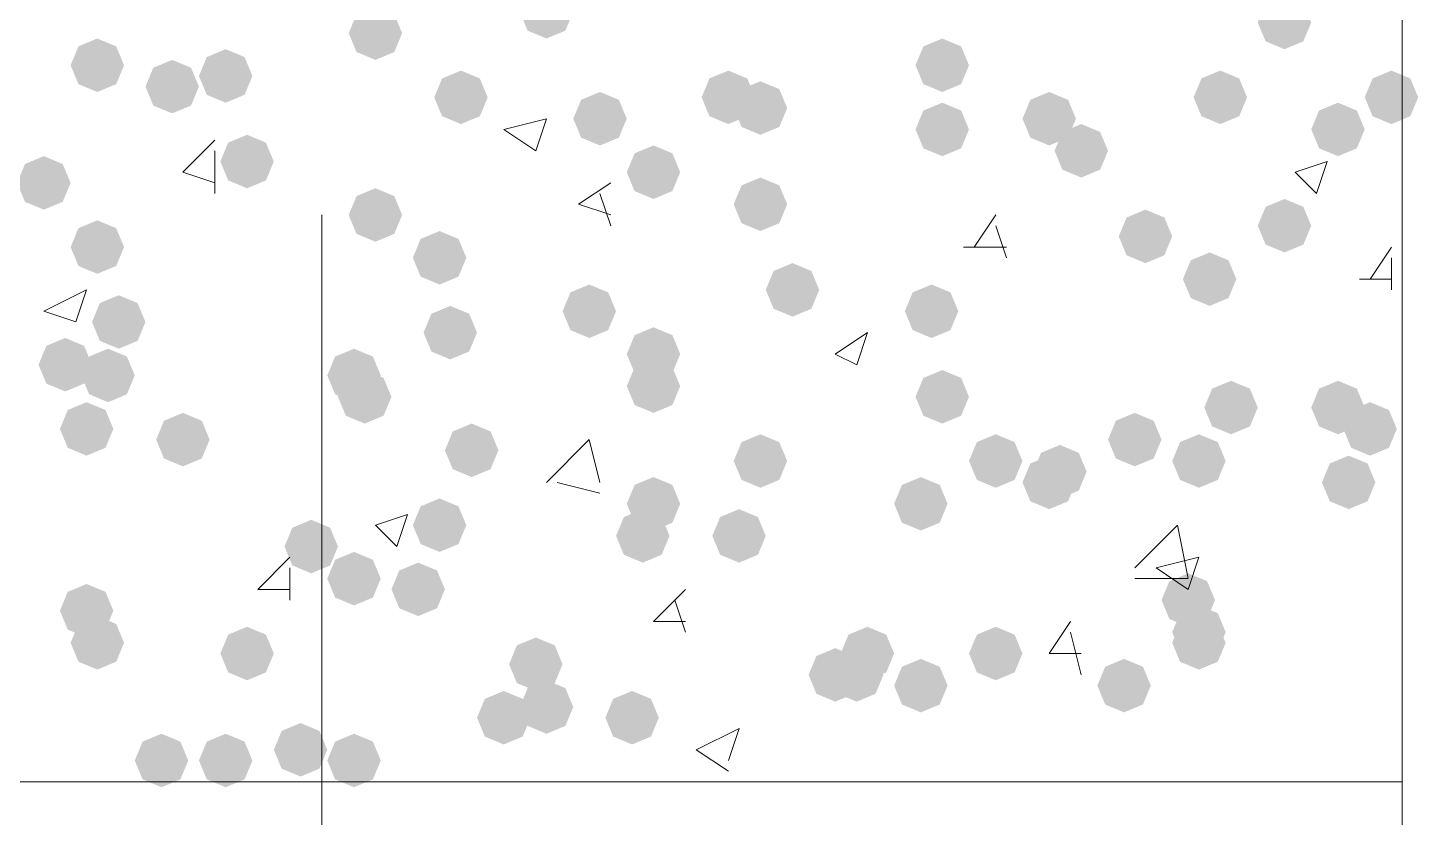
# Model space of a CAD drawing. Header units: millimetres. Extents: x 29 to 95071, y 20 to 67221.
# Drawn here: x 16269 to 16914, y 37341 to 37707 of the extents above; entities that cross this region are included whole.
import ezdxf

# ---------------------------------------------------------------- set-up
doc = ezdxf.new("R2010")
doc.units = ezdxf.units.MM

msp = doc.modelspace()

# ---------------------------------------------------------------- hatches: boundary and pattern name
h = msp.add_hatch(color=7)
h.dxf.hatch_style = 2
h.paths.add_polyline_path([(16509.6, 37701.87), (16500.85, 37705.51), (16497.21, 37714.26), (16500.85, 37723.01), (16509.6, 37726.65), (16518.35, 37723.01), (16521.99, 37714.26), (16518.35, 37705.51)])
h = msp.add_hatch(color=7)
h.dxf.hatch_style = 2
h.paths.add_polyline_path([(16851.6, 37696.92), (16842.85, 37700.56), (16839.21, 37709.31), (16842.85, 37718.06), (16851.6, 37721.7), (16860.35, 37718.06), (16863.99, 37709.31), (16860.35, 37700.56)])
h = msp.add_hatch(color=7)
h.dxf.hatch_style = 2
h.paths.add_polyline_path([(16430.3, 37691.96), (16421.55, 37695.6), (16417.91, 37704.35), (16421.55, 37713.1), (16430.3, 37716.74), (16439.05, 37713.1), (16442.69, 37704.35), (16439.05, 37695.6)])
h = msp.add_hatch(color=7)
h.dxf.hatch_style = 2
h.paths.add_polyline_path([(16301.43, 37677.09), (16292.68, 37680.73), (16289.04, 37689.48), (16292.68, 37698.23), (16301.43, 37701.87), (16310.18, 37698.23), (16313.82, 37689.48), (16310.18, 37680.73)])
h = msp.add_hatch(color=7)
h.dxf.hatch_style = 2
h.paths.add_polyline_path([(16692.99, 37677.09), (16684.24, 37680.73), (16680.6, 37689.48), (16684.24, 37698.23), (16692.99, 37701.87), (16701.75, 37698.23), (16705.39, 37689.48), (16701.75, 37680.73)])
h = msp.add_hatch(color=7)
h.dxf.hatch_style = 2
h.paths.add_polyline_path([(16360.91, 37672.13), (16352.15, 37675.77), (16348.51, 37684.52), (16352.15, 37693.28), (16360.91, 37696.92), (16369.66, 37693.28), (16373.3, 37684.52), (16369.66, 37675.77)])
h = msp.add_hatch(color=7)
h.dxf.hatch_style = 2
h.paths.add_polyline_path([(16336.12, 37667.18), (16327.37, 37670.82), (16323.73, 37679.57), (16327.37, 37688.32), (16336.12, 37691.96), (16344.87, 37688.32), (16348.51, 37679.57), (16344.87, 37670.82)])
h = msp.add_hatch(color=7)
h.dxf.hatch_style = 2
h.paths.add_polyline_path([(16469.95, 37662.22), (16461.2, 37665.86), (16457.56, 37674.61), (16461.2, 37683.36), (16469.95, 37687), (16478.7, 37683.36), (16482.34, 37674.61), (16478.7, 37665.86)])
h = msp.add_hatch(color=7)
h.dxf.hatch_style = 2
h.paths.add_polyline_path([(16593.86, 37662.22), (16585.11, 37665.86), (16581.47, 37674.61), (16585.11, 37683.36), (16593.86, 37687), (16602.61, 37683.36), (16606.25, 37674.61), (16602.61, 37665.86)])
h = msp.add_hatch(color=7)
h.dxf.hatch_style = 2
h.paths.add_polyline_path([(16608.73, 37657.26), (16599.98, 37660.9), (16596.34, 37669.65), (16599.98, 37678.41), (16608.73, 37682.05), (16617.48, 37678.41), (16621.12, 37669.65), (16617.48, 37660.9)])
h = msp.add_hatch(color=7)
h.dxf.hatch_style = 2
h.paths.add_polyline_path([(16821.86, 37662.22), (16813.11, 37665.86), (16809.47, 37674.61), (16813.11, 37683.36), (16821.86, 37687), (16830.62, 37683.36), (16834.26, 37674.61), (16830.62, 37665.86)])
h = msp.add_hatch(color=7)
h.dxf.hatch_style = 2
h.paths.add_polyline_path([(16901.17, 37662.22), (16892.42, 37665.86), (16888.78, 37674.61), (16892.42, 37683.36), (16901.17, 37687), (16909.92, 37683.36), (16913.56, 37674.61), (16909.92, 37665.86)])
h = msp.add_hatch(color=7)
h.dxf.hatch_style = 2
h.paths.add_polyline_path([(16534.38, 37652.31), (16525.63, 37655.95), (16521.99, 37664.7), (16525.63, 37673.45), (16534.38, 37677.09), (16543.14, 37673.45), (16546.78, 37664.7), (16543.14, 37655.95)])
h = msp.add_hatch(color=7)
h.dxf.hatch_style = 2
h.paths.add_polyline_path([(16742.56, 37652.31), (16733.81, 37655.95), (16730.17, 37664.7), (16733.81, 37673.45), (16742.56, 37677.09), (16751.31, 37673.45), (16754.95, 37664.7), (16751.31, 37655.95)])
h = msp.add_hatch(color=7)
h.dxf.hatch_style = 2
h.paths.add_polyline_path([(16692.99, 37647.35), (16684.24, 37650.99), (16680.6, 37659.74), (16684.24, 37668.49), (16692.99, 37672.13), (16701.75, 37668.49), (16705.39, 37659.74), (16701.75, 37650.99)])
h = msp.add_hatch(color=7)
h.dxf.hatch_style = 2
h.paths.add_polyline_path([(16876.39, 37647.35), (16867.63, 37650.99), (16863.99, 37659.74), (16867.63, 37668.49), (16876.39, 37672.13), (16885.14, 37668.49), (16888.78, 37659.74), (16885.14, 37650.99)])
h = msp.add_hatch(color=7)
h.dxf.hatch_style = 2
h.paths.add_polyline_path([(16370.82, 37632.48), (16362.07, 37636.12), (16358.43, 37644.87), (16362.07, 37653.62), (16370.82, 37657.26), (16379.57, 37653.62), (16383.21, 37644.87), (16379.57, 37636.12)])
h = msp.add_hatch(color=7)
h.dxf.hatch_style = 2
h.paths.add_polyline_path([(16757.43, 37637.44), (16748.68, 37641.08), (16745.04, 37649.83), (16748.68, 37658.58), (16757.43, 37662.22), (16766.18, 37658.58), (16769.82, 37649.83), (16766.18, 37641.08)])
h = msp.add_hatch(color=7)
h.dxf.hatch_style = 2
h.paths.add_polyline_path([(16559.17, 37627.52), (16550.42, 37631.16), (16546.78, 37639.91), (16550.42, 37648.67), (16559.17, 37652.31), (16567.92, 37648.67), (16571.56, 37639.91), (16567.92, 37631.16)])
h = msp.add_hatch(color=7)
h.dxf.hatch_style = 2
h.paths.add_polyline_path([(16276.64, 37622.57), (16267.89, 37626.21), (16264.25, 37634.96), (16267.89, 37643.71), (16276.64, 37647.35), (16285.4, 37643.71), (16289.04, 37634.96), (16285.4, 37626.21)])
h = msp.add_hatch(color=7)
h.dxf.hatch_style = 2
h.paths.add_polyline_path([(16608.73, 37612.65), (16599.98, 37616.29), (16596.34, 37625.05), (16599.98, 37633.8), (16608.73, 37637.44), (16617.48, 37633.8), (16621.12, 37625.05), (16617.48, 37616.29)])
h = msp.add_hatch(color=7)
h.dxf.hatch_style = 2
h.paths.add_polyline_path([(16430.3, 37607.7), (16421.55, 37611.34), (16417.91, 37620.09), (16421.55, 37628.84), (16430.3, 37632.48), (16439.05, 37628.84), (16442.69, 37620.09), (16439.05, 37611.34)])
h = msp.add_hatch(color=7)
h.dxf.hatch_style = 2
h.paths.add_polyline_path([(16851.6, 37602.74), (16842.85, 37606.38), (16839.21, 37615.13), (16842.85, 37623.88), (16851.6, 37627.52), (16860.35, 37623.88), (16863.99, 37615.13), (16860.35, 37606.38)])
h = msp.add_hatch(color=7)
h.dxf.hatch_style = 2
h.paths.add_polyline_path([(16301.43, 37592.83), (16292.68, 37596.47), (16289.04, 37605.22), (16292.68, 37613.97), (16301.43, 37617.61), (16310.18, 37613.97), (16313.82, 37605.22), (16310.18, 37596.47)])
h = msp.add_hatch(color=7)
h.dxf.hatch_style = 2
h.paths.add_polyline_path([(16787.17, 37597.78), (16778.42, 37601.42), (16774.78, 37610.18), (16778.42, 37618.93), (16787.17, 37622.57), (16795.92, 37618.93), (16799.56, 37610.18), (16795.92, 37601.42)])
h = msp.add_hatch(color=7)
h.dxf.hatch_style = 2
h.paths.add_polyline_path([(16460.04, 37587.87), (16451.28, 37591.51), (16447.64, 37600.26), (16451.28, 37609.01), (16460.04, 37612.65), (16468.79, 37609.01), (16472.43, 37600.26), (16468.79, 37591.51)])
h = msp.add_hatch(color=7)
h.dxf.hatch_style = 2
h.paths.add_polyline_path([(16816.91, 37577.96), (16808.16, 37581.6), (16804.52, 37590.35), (16808.16, 37599.1), (16816.91, 37602.74), (16825.66, 37599.1), (16829.3, 37590.35), (16825.66, 37581.6)])
h = msp.add_hatch(color=7)
h.dxf.hatch_style = 2
h.paths.add_polyline_path([(16623.6, 37573), (16614.85, 37576.64), (16611.21, 37585.39), (16614.85, 37594.14), (16623.6, 37597.78), (16632.35, 37594.14), (16635.99, 37585.39), (16632.35, 37576.64)])
h = msp.add_hatch(color=7)
h.dxf.hatch_style = 2
h.paths.add_polyline_path([(16529.43, 37563.09), (16520.68, 37566.73), (16517.04, 37575.48), (16520.68, 37584.23), (16529.43, 37587.87), (16538.18, 37584.23), (16541.82, 37575.48), (16538.18, 37566.73)])
h = msp.add_hatch(color=7)
h.dxf.hatch_style = 2
h.paths.add_polyline_path([(16688.04, 37563.09), (16679.29, 37566.73), (16675.65, 37575.48), (16679.29, 37584.23), (16688.04, 37587.87), (16696.79, 37584.23), (16700.43, 37575.48), (16696.79, 37566.73)])
h = msp.add_hatch(color=7)
h.dxf.hatch_style = 2
h.paths.add_polyline_path([(16311.34, 37558.13), (16302.59, 37561.77), (16298.95, 37570.52), (16302.59, 37579.27), (16311.34, 37582.91), (16320.09, 37579.27), (16323.73, 37570.52), (16320.09, 37561.77)])
h = msp.add_hatch(color=7)
h.dxf.hatch_style = 2
h.paths.add_polyline_path([(16464.99, 37553.18), (16456.24, 37556.82), (16452.6, 37565.57), (16456.24, 37574.32), (16464.99, 37577.96), (16473.74, 37574.32), (16477.38, 37565.57), (16473.74, 37556.82)])
h = msp.add_hatch(color=7)
h.dxf.hatch_style = 2
h.paths.add_polyline_path([(16559.17, 37543.26), (16550.42, 37546.9), (16546.78, 37555.65), (16550.42, 37564.4), (16559.17, 37568.04), (16567.92, 37564.4), (16571.56, 37555.65), (16567.92, 37546.9)])
h = msp.add_hatch(color=7)
h.dxf.hatch_style = 2
h.paths.add_polyline_path([(16286.56, 37538.31), (16277.81, 37541.95), (16274.17, 37550.7), (16277.81, 37559.45), (16286.56, 37563.09), (16295.31, 37559.45), (16298.95, 37550.7), (16295.31, 37541.95)])
h = msp.add_hatch(color=7)
h.dxf.hatch_style = 2
h.paths.add_polyline_path([(16306.38, 37533.35), (16297.63, 37536.99), (16293.99, 37545.74), (16297.63, 37554.49), (16306.38, 37558.13), (16315.13, 37554.49), (16318.77, 37545.74), (16315.13, 37536.99)])
h = msp.add_hatch(color=7)
h.dxf.hatch_style = 2
h.paths.add_polyline_path([(16420.38, 37533.35), (16411.63, 37536.99), (16407.99, 37545.74), (16411.63, 37554.49), (16420.38, 37558.13), (16429.14, 37554.49), (16432.78, 37545.74), (16429.14, 37536.99)])
h = msp.add_hatch(color=7)
h.dxf.hatch_style = 2
h.paths.add_polyline_path([(16559.17, 37528.39), (16550.42, 37532.03), (16546.78, 37540.78), (16550.42, 37549.54), (16559.17, 37553.18), (16567.92, 37549.54), (16571.56, 37540.78), (16567.92, 37532.03)])
h = msp.add_hatch(color=7)
h.dxf.hatch_style = 2
h.paths.add_polyline_path([(16425.34, 37523.44), (16416.59, 37527.08), (16412.95, 37535.83), (16416.59, 37544.58), (16425.34, 37548.22), (16434.09, 37544.58), (16437.73, 37535.83), (16434.09, 37527.08)])
h = msp.add_hatch(color=7)
h.dxf.hatch_style = 2
h.paths.add_polyline_path([(16692.99, 37523.44), (16684.24, 37527.08), (16680.6, 37535.83), (16684.24, 37544.58), (16692.99, 37548.22), (16701.75, 37544.58), (16705.39, 37535.83), (16701.75, 37527.08)])
h = msp.add_hatch(color=7)
h.dxf.hatch_style = 2
h.paths.add_polyline_path([(16826.82, 37518.48), (16818.07, 37522.12), (16814.43, 37530.87), (16818.07, 37539.62), (16826.82, 37543.26), (16835.57, 37539.62), (16839.21, 37530.87), (16835.57, 37522.12)])
h = msp.add_hatch(color=7)
h.dxf.hatch_style = 2
h.paths.add_polyline_path([(16876.39, 37518.48), (16867.63, 37522.12), (16863.99, 37530.87), (16867.63, 37539.62), (16876.39, 37543.26), (16885.14, 37539.62), (16888.78, 37530.87), (16885.14, 37522.12)])
h = msp.add_hatch(color=7)
h.dxf.hatch_style = 2
h.paths.add_polyline_path([(16296.47, 37508.57), (16287.72, 37512.21), (16284.08, 37520.96), (16287.72, 37529.71), (16296.47, 37533.35), (16305.22, 37529.71), (16308.86, 37520.96), (16305.22, 37512.21)])
h = msp.add_hatch(color=7)
h.dxf.hatch_style = 2
h.paths.add_polyline_path([(16341.08, 37503.61), (16332.33, 37507.25), (16328.69, 37516), (16332.33, 37524.75), (16341.08, 37528.39), (16349.83, 37524.75), (16353.47, 37516), (16349.83, 37507.25)])
h = msp.add_hatch(color=7)
h.dxf.hatch_style = 2
h.paths.add_polyline_path([(16782.21, 37503.61), (16773.46, 37507.25), (16769.82, 37516), (16773.46, 37524.75), (16782.21, 37528.39), (16790.96, 37524.75), (16794.6, 37516), (16790.96, 37507.25)])
h = msp.add_hatch(color=7)
h.dxf.hatch_style = 2
h.paths.add_polyline_path([(16891.26, 37508.57), (16882.5, 37512.21), (16878.86, 37520.96), (16882.5, 37529.71), (16891.26, 37533.35), (16900.01, 37529.71), (16903.65, 37520.96), (16900.01, 37512.21)])
h = msp.add_hatch(color=7)
h.dxf.hatch_style = 2
h.paths.add_polyline_path([(16474.91, 37498.65), (16466.15, 37502.29), (16462.51, 37511.04), (16466.15, 37519.8), (16474.91, 37523.44), (16483.66, 37519.8), (16487.3, 37511.04), (16483.66, 37502.29)])
h = msp.add_hatch(color=7)
h.dxf.hatch_style = 2
h.paths.add_polyline_path([(16608.73, 37493.7), (16599.98, 37497.34), (16596.34, 37506.09), (16599.98, 37514.84), (16608.73, 37518.48), (16617.48, 37514.84), (16621.12, 37506.09), (16617.48, 37497.34)])
h = msp.add_hatch(color=7)
h.dxf.hatch_style = 2
h.paths.add_polyline_path([(16717.78, 37493.7), (16709.03, 37497.34), (16705.39, 37506.09), (16709.03, 37514.84), (16717.78, 37518.48), (16726.53, 37514.84), (16730.17, 37506.09), (16726.53, 37497.34)])
h = msp.add_hatch(color=7)
h.dxf.hatch_style = 2
h.paths.add_polyline_path([(16811.95, 37493.7), (16803.2, 37497.34), (16799.56, 37506.09), (16803.2, 37514.84), (16811.95, 37518.48), (16820.7, 37514.84), (16824.34, 37506.09), (16820.7, 37497.34)])
h = msp.add_hatch(color=7)
h.dxf.hatch_style = 2
h.paths.add_polyline_path([(16742.56, 37483.78), (16733.81, 37487.42), (16730.17, 37496.18), (16733.81, 37504.93), (16742.56, 37508.57), (16751.31, 37504.93), (16754.95, 37496.18), (16751.31, 37487.42)])
h = msp.add_hatch(color=7)
h.dxf.hatch_style = 2
h.paths.add_polyline_path([(16747.52, 37488.74), (16738.76, 37492.38), (16735.12, 37501.13), (16738.76, 37509.88), (16747.52, 37513.52), (16756.27, 37509.88), (16759.91, 37501.13), (16756.27, 37492.38)])
h = msp.add_hatch(color=7)
h.dxf.hatch_style = 2
h.paths.add_polyline_path([(16881.34, 37483.78), (16872.59, 37487.42), (16868.95, 37496.18), (16872.59, 37504.93), (16881.34, 37508.57), (16890.09, 37504.93), (16893.73, 37496.18), (16890.09, 37487.42)])
h = msp.add_hatch(color=7)
h.dxf.hatch_style = 2
h.paths.add_polyline_path([(16559.17, 37473.87), (16550.42, 37477.51), (16546.78, 37486.26), (16550.42, 37495.01), (16559.17, 37498.65), (16567.92, 37495.01), (16571.56, 37486.26), (16567.92, 37477.51)])
h = msp.add_hatch(color=7)
h.dxf.hatch_style = 2
h.paths.add_polyline_path([(16683.08, 37473.87), (16674.33, 37477.51), (16670.69, 37486.26), (16674.33, 37495.01), (16683.08, 37498.65), (16691.83, 37495.01), (16695.47, 37486.26), (16691.83, 37477.51)])
h = msp.add_hatch(color=7)
h.dxf.hatch_style = 2
h.paths.add_polyline_path([(16460.04, 37463.96), (16451.28, 37467.6), (16447.64, 37476.35), (16451.28, 37485.1), (16460.04, 37488.74), (16468.79, 37485.1), (16472.43, 37476.35), (16468.79, 37467.6)])
h = msp.add_hatch(color=7)
h.dxf.hatch_style = 2
h.paths.add_polyline_path([(16554.21, 37459), (16545.46, 37462.64), (16541.82, 37471.39), (16545.46, 37480.14), (16554.21, 37483.78), (16562.96, 37480.14), (16566.6, 37471.39), (16562.96, 37462.64)])
h = msp.add_hatch(color=7)
h.dxf.hatch_style = 2
h.paths.add_polyline_path([(16598.82, 37459), (16590.07, 37462.64), (16586.43, 37471.39), (16590.07, 37480.14), (16598.82, 37483.78), (16607.57, 37480.14), (16611.21, 37471.39), (16607.57, 37462.64)])
h = msp.add_hatch(color=7)
h.dxf.hatch_style = 2
h.paths.add_polyline_path([(16400.56, 37454.04), (16391.81, 37457.68), (16388.17, 37466.44), (16391.81, 37475.19), (16400.56, 37478.83), (16409.31, 37475.19), (16412.95, 37466.44), (16409.31, 37457.68)])
h = msp.add_hatch(color=7)
h.dxf.hatch_style = 2
h.paths.add_polyline_path([(16420.38, 37439.17), (16411.63, 37442.81), (16407.99, 37451.57), (16411.63, 37460.32), (16420.38, 37463.96), (16429.14, 37460.32), (16432.78, 37451.57), (16429.14, 37442.81)])
h = msp.add_hatch(color=7)
h.dxf.hatch_style = 2
h.paths.add_polyline_path([(16450.12, 37434.22), (16441.37, 37437.86), (16437.73, 37446.61), (16441.37, 37455.36), (16450.12, 37459), (16458.87, 37455.36), (16462.51, 37446.61), (16458.87, 37437.86)])
h = msp.add_hatch(color=7)
h.dxf.hatch_style = 2
h.paths.add_polyline_path([(16806.99, 37429.26), (16798.24, 37432.9), (16794.6, 37441.65), (16798.24, 37450.4), (16806.99, 37454.04), (16815.75, 37450.4), (16819.39, 37441.65), (16815.75, 37432.9)])
h = msp.add_hatch(color=7)
h.dxf.hatch_style = 2
h.paths.add_polyline_path([(16296.47, 37424.31), (16287.72, 37427.95), (16284.08, 37436.7), (16287.72, 37445.45), (16296.47, 37449.09), (16305.22, 37445.45), (16308.86, 37436.7), (16305.22, 37427.95)])
h = msp.add_hatch(color=7)
h.dxf.hatch_style = 2
h.paths.add_polyline_path([(16811.95, 37414.39), (16803.2, 37418.03), (16799.56, 37426.78), (16803.2, 37435.53), (16811.95, 37439.17), (16820.7, 37435.53), (16824.34, 37426.78), (16820.7, 37418.03)])
h = msp.add_hatch(color=7)
h.dxf.hatch_style = 2
h.paths.add_polyline_path([(16301.43, 37409.44), (16292.68, 37413.08), (16289.04, 37421.83), (16292.68, 37430.58), (16301.43, 37434.22), (16310.18, 37430.58), (16313.82, 37421.83), (16310.18, 37413.08)])
h = msp.add_hatch(color=7)
h.dxf.hatch_style = 2
h.paths.add_polyline_path([(16811.95, 37409.44), (16803.2, 37413.08), (16799.56, 37421.83), (16803.2, 37430.58), (16811.95, 37434.22), (16820.7, 37430.58), (16824.34, 37421.83), (16820.7, 37413.08)])
h = msp.add_hatch(color=7)
h.dxf.hatch_style = 2
h.paths.add_polyline_path([(16370.82, 37404.48), (16362.07, 37408.12), (16358.43, 37416.87), (16362.07, 37425.62), (16370.82, 37429.26), (16379.57, 37425.62), (16383.21, 37416.87), (16379.57, 37408.12)])
h = msp.add_hatch(color=7)
h.dxf.hatch_style = 2
h.paths.add_polyline_path([(16504.65, 37399.52), (16495.89, 37403.16), (16492.25, 37411.91), (16495.89, 37420.67), (16504.65, 37424.31), (16513.4, 37420.67), (16517.04, 37411.91), (16513.4, 37403.16)])
h = msp.add_hatch(color=7)
h.dxf.hatch_style = 2
h.paths.add_polyline_path([(16658.3, 37404.48), (16649.55, 37408.12), (16645.91, 37416.87), (16649.55, 37425.62), (16658.3, 37429.26), (16667.05, 37425.62), (16670.69, 37416.87), (16667.05, 37408.12)])
h = msp.add_hatch(color=7)
h.dxf.hatch_style = 2
h.paths.add_polyline_path([(16717.78, 37404.48), (16709.03, 37408.12), (16705.39, 37416.87), (16709.03, 37425.62), (16717.78, 37429.26), (16726.53, 37425.62), (16730.17, 37416.87), (16726.53, 37408.12)])
h = msp.add_hatch(color=7)
h.dxf.hatch_style = 2
h.paths.add_polyline_path([(16643.43, 37394.57), (16634.68, 37398.21), (16631.04, 37406.96), (16634.68, 37415.71), (16643.43, 37419.35), (16652.18, 37415.71), (16655.82, 37406.96), (16652.18, 37398.21)])
h = msp.add_hatch(color=7)
h.dxf.hatch_style = 2
h.paths.add_polyline_path([(16653.34, 37394.57), (16644.59, 37398.21), (16640.95, 37406.96), (16644.59, 37415.71), (16653.34, 37419.35), (16662.09, 37415.71), (16665.73, 37406.96), (16662.09, 37398.21)])
h = msp.add_hatch(color=7)
h.dxf.hatch_style = 2
h.paths.add_polyline_path([(16683.08, 37389.61), (16674.33, 37393.25), (16670.69, 37402), (16674.33, 37410.75), (16683.08, 37414.39), (16691.83, 37410.75), (16695.47, 37402), (16691.83, 37393.25)])
h = msp.add_hatch(color=7)
h.dxf.hatch_style = 2
h.paths.add_polyline_path([(16777.25, 37389.61), (16768.5, 37393.25), (16764.86, 37402), (16768.5, 37410.75), (16777.25, 37414.39), (16786.01, 37410.75), (16789.65, 37402), (16786.01, 37393.25)])
h = msp.add_hatch(color=7)
h.dxf.hatch_style = 2
h.paths.add_polyline_path([(16489.78, 37374.74), (16481.02, 37378.38), (16477.38, 37387.13), (16481.02, 37395.88), (16489.78, 37399.52), (16498.53, 37395.88), (16502.17, 37387.13), (16498.53, 37378.38)])
h = msp.add_hatch(color=7)
h.dxf.hatch_style = 2
h.paths.add_polyline_path([(16509.6, 37379.7), (16500.85, 37383.34), (16497.21, 37392.09), (16500.85, 37400.84), (16509.6, 37404.48), (16518.35, 37400.84), (16521.99, 37392.09), (16518.35, 37383.34)])
h = msp.add_hatch(color=7)
h.dxf.hatch_style = 2
h.paths.add_polyline_path([(16549.25, 37374.74), (16540.5, 37378.38), (16536.86, 37387.13), (16540.5, 37395.88), (16549.25, 37399.52), (16558.01, 37395.88), (16561.65, 37387.13), (16558.01, 37378.38)])
h = msp.add_hatch(color=7)
h.dxf.hatch_style = 2
h.paths.add_polyline_path([(16331.17, 37354.91), (16322.41, 37358.55), (16318.77, 37367.3), (16322.41, 37376.06), (16331.17, 37379.7), (16339.92, 37376.06), (16343.56, 37367.3), (16339.92, 37358.55)])
h = msp.add_hatch(color=7)
h.dxf.hatch_style = 2
h.paths.add_polyline_path([(16360.91, 37354.91), (16352.15, 37358.55), (16348.51, 37367.3), (16352.15, 37376.06), (16360.91, 37379.7), (16369.66, 37376.06), (16373.3, 37367.3), (16369.66, 37358.55)])
h = msp.add_hatch(color=7)
h.dxf.hatch_style = 2
h.paths.add_polyline_path([(16395.6, 37359.87), (16386.85, 37363.51), (16383.21, 37372.26), (16386.85, 37381.01), (16395.6, 37384.65), (16404.35, 37381.01), (16407.99, 37372.26), (16404.35, 37363.51)])
h = msp.add_hatch(color=7)
h.dxf.hatch_style = 2
h.paths.add_polyline_path([(16420.38, 37354.91), (16411.63, 37358.55), (16407.99, 37367.3), (16411.63, 37376.06), (16420.38, 37379.7), (16429.14, 37376.06), (16432.78, 37367.3), (16429.14, 37358.55)])

# ---------------------------------------------------------------- linework, layer by layer
at = {"color": 7, "lineweight": 0}
for points in [[(16906.13, 32653.63), (16906.13, 42705.5)], [(16489.78, 37659.74), (16509.6, 37664.7)], [(16504.65, 37649.83), (16509.6, 37664.7)], [(16489.78, 37659.74), (16504.65, 37649.83)], [(16341.08, 37639.91), (16355.95, 37654.78)], [(16355.95, 37630), (16355.95, 37649.83)], [(16856.56, 37639.91), (16871.43, 37644.87)], [(16866.47, 37630), (16871.43, 37644.87)], [(16341.08, 37639.91), (16355.95, 37634.96)], [(16856.56, 37639.91), (16866.47, 37630)], [(16524.47, 37625.05), (16539.34, 37634.96)], [(16524.47, 37625.05), (16539.34, 37620.09)], [(16539.34, 37615.13), (16534.38, 37630)], [(16405.51, 36827.04), (16405.51, 37620.09)], [(16707.86, 37605.22), (16717.78, 37620.09)], [(16722.73, 37600.26), (16717.78, 37615.13)], [(16702.91, 37605.22), (16722.73, 37605.22)], [(16891.26, 37590.35), (16901.17, 37605.22)], [(16901.17, 37585.39), (16901.17, 37600.26)], [(16276.64, 37575.48), (16296.47, 37585.39)], [(16291.51, 37570.52), (16296.47, 37585.39)], [(16886.3, 37590.35), (16901.17, 37590.35)], [(16276.64, 37575.48), (16291.51, 37570.52)], [(16643.43, 37555.65), (16658.3, 37565.57)], [(16653.34, 37550.7), (16658.3, 37565.57)], [(16643.43, 37555.65), (16653.34, 37550.7)], [(16509.6, 37496.18), (16529.43, 37516)], [(16534.38, 37496.18), (16529.43, 37516)], [(16514.56, 37496.18), (16534.38, 37491.22)], [(16430.3, 37476.35), (16445.17, 37481.31)], [(16430.3, 37476.35), (16440.21, 37466.44)], [(16440.21, 37466.44), (16445.17, 37481.31)], [(16782.21, 37456.52), (16802.04, 37476.35)], [(16806.99, 37451.57), (16802.04, 37476.35)], [(16375.77, 37446.61), (16390.64, 37461.48)], [(16390.64, 37441.65), (16390.64, 37456.52)], [(16792.12, 37456.52), (16811.95, 37461.48)], [(16792.12, 37456.52), (16806.99, 37446.61)], [(16806.99, 37446.61), (16811.95, 37461.48)], [(16782.21, 37451.57), (16806.99, 37451.57)], [(16375.77, 37446.61), (16390.64, 37446.61)], [(16559.17, 37431.74), (16574.04, 37446.61)], [(16574.04, 37426.78), (16569.08, 37441.65)], [(16559.17, 37431.74), (16574.04, 37431.74)], [(16742.56, 37416.87), (16752.47, 37431.74)], [(16757.43, 37406.96), (16752.47, 37426.78)], [(16742.56, 37416.87), (16757.43, 37416.87)], [(16578.99, 37372.26), (16598.82, 37382.17)], [(16593.86, 37367.3), (16598.82, 37382.17)], [(16578.99, 37372.26), (16593.86, 37362.35)], [(15904.9, 37357.39), (16906.13, 37357.39)]]:
    msp.add_lwpolyline(points, dxfattribs=at)

doc.saveas('drawing.dxf')
